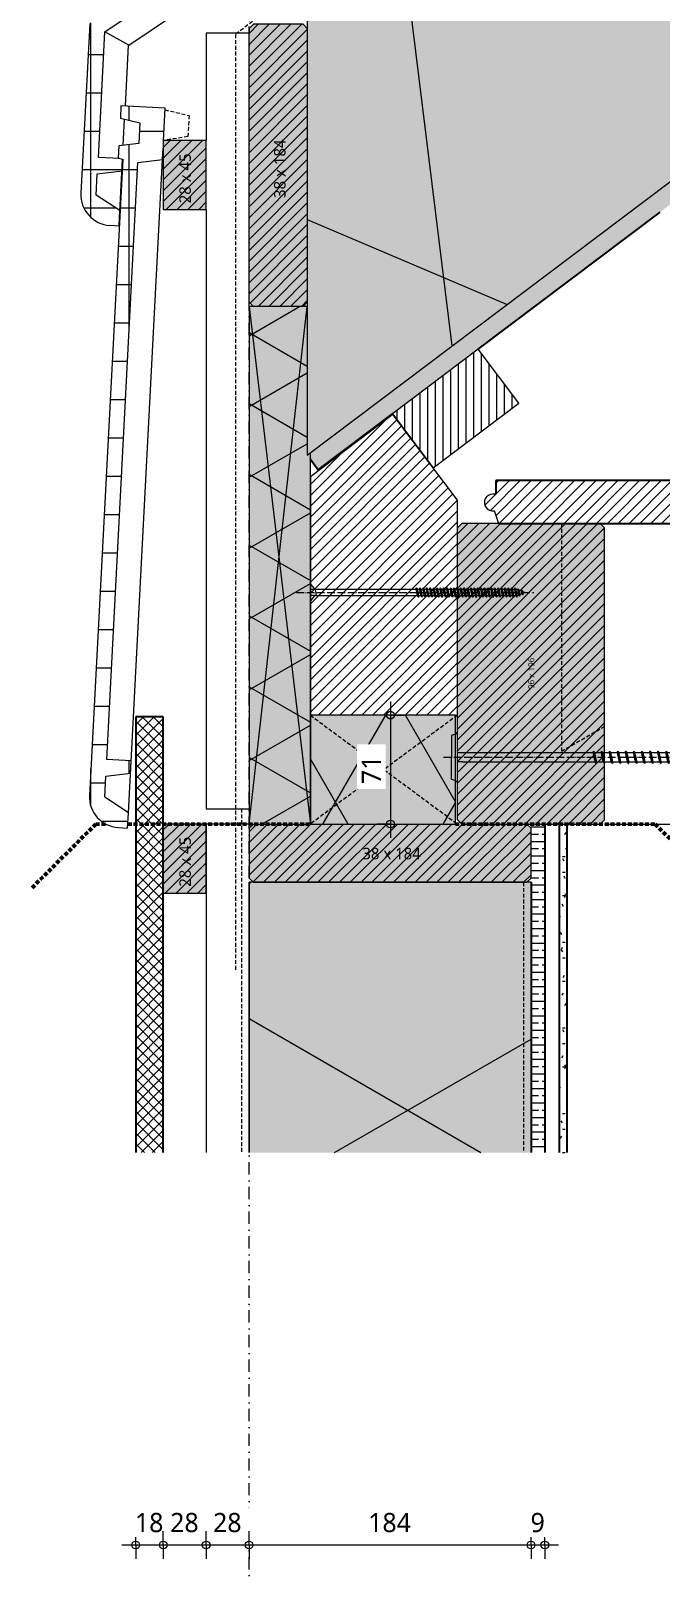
# Model space of a CAD drawing. Header units: millimetres. Extents: x 2927 to 18500, y -7154 to 6447.
# Drawn here: x 7136 to 7547, y 4736 to 5740 of the extents above; entities that cross this region are included whole.
import ezdxf

# ---------------------------------------------------------------- set-up
doc = ezdxf.new("R2010")
doc.units = ezdxf.units.MM
for name, pattern in [('MV_hartlijn_staal', [6.6, 5, -0.8, 0, -0.8]), ('MV_hidden', [3.75, 2.5, -1.25]), ('MV_stramien', [16, 8, -4, 0, -4])]:
    doc.linetypes.add(name, pattern=pattern)
for name, color, linetype, lineweight in [('A-ANNO-DIMS', 211, 'Continuous', 13), ('A-ANNO-DIMS-5', 211, 'Continuous', 13), ('A-ANNO-NOTE', 131, 'Continuous', 18), ('A-DETL', 90, 'Continuous', 13), ('A-DETL-GENF', 92, 'Continuous', 18), ('A-DETL-MEDM', 33, 'Continuous', 18)]:
    doc.layers.add(name, color=color, linetype=linetype, lineweight=lineweight)
doc.styles.add('Segoe UI', font='segoeui.ttf', dxfattribs={"height": 7.5})
doc.styles.add('Segoe UI_1', font='segoeui.ttf', dxfattribs={"height": 4})
doc.styles.add('Segoe UI_3', font='segoeui.ttf', dxfattribs={"height": 12.5})
doc.dimstyles.new('2_5_mm', dxfattribs={"dimscale": 304.8, "dimtxt": 13.092049, "dimasz": 0.016404, "dimexe": 0.029528, "dimexo": 0.0625, "dimgap": 0.014764, "dimtad": 1, "dimdec": 0, "dimzin": 0, "dimdsep": 46, "dimtxsty": 'Segoe UI_3', "dimblk1": 'DOTBLANK', "dimblk2": 'DOTBLANK', "dimsah": 1, "dimcen": 0.09, "dimdle": 0.029528, "dimazin": 0, "dimtfac": 1, "dimtdec": 4, "dimtix": 1, "dimtmove": 0, "dimatfit": 3, "dimfxl": 0.029528, "dimfxlon": 1, "dimtvp": 1, "dimtfill": 1, "dimtolj": 1, "dimtzin": 0, "dimarcsym": 2})
doc.dimstyles.new('2_5_mm_zonder_komma', dxfattribs={"dimscale": 304.8, "dimtxt": 13.092049, "dimasz": 0.016404, "dimexe": 0.029528, "dimexo": 0.0625, "dimgap": 0.008202, "dimtad": 1, "dimdec": 0, "dimdsep": 46, "dimtxsty": 'Segoe UI_3', "dimblk1": 'DOTBLANK', "dimblk2": 'DOTBLANK', "dimsah": 1, "dimcen": 0.09, "dimdle": 0.029528, "dimazin": 0, "dimtfac": 1, "dimtdec": 4, "dimtix": 1, "dimtmove": 0, "dimatfit": 3, "dimfxl": 0.029528, "dimfxlon": 1, "dimtvp": 1, "dimtfill": 1, "dimtolj": 1, "dimtzin": 0, "dimarcsym": 2})
pattern_1 = [(0, (0, 0), (0, 9.476), []), (0, (0, 4.738), (0, 9.476), [4.738, -2.369])]
pattern_2 = [(45, (0, 0), (-3.535534, 3.535534), [])]
pattern_3 = [(0, (0, 0), (0, 25), []), (90, (0, 0), (-25, 1e-15), [])]

# ---------------------------------------------------------------- blocks, each defined once
blk = doc.blocks.new('42 isolatie - Type 1-3769779-Details Domera')
at = {"layer": 'A-DETL-GENF'}
blk.add_hatch(color=256, dxfattribs=at).paths.add_polyline_path([(176.6, 127.7), (176.6, 184.8), (0.3, 184.8), (0.3, 0.8), (176.6, 0.8), (176.6, 3.6)])
at = {"layer": 'A-DETL-GENF', "lineweight": 13}
h = blk.add_hatch(dxfattribs=at)
h.set_pattern_fill('FP_24', color=256, style=0, pattern_type=2)
h.set_pattern_definition([(60, (-2126.39, 181.76), (-155.885, 90), []), (120, (-2126.39, 181.76), (-155.885, -90), [])])
h.paths.add_polyline_path([(176.6, 127.7), (176.6, 184.8), (0.3, 184.8), (0.3, 0.8), (176.6, 0.8), (176.6, 3.6)])
at = {"layer": 'A-DETL-GENF'}
for p, q in [((176.6, 184.8), (0.3, 184.8)), ((0.3, 184.8), (0.3, 182)), ((0.3, 182), (0.3, 3.6)), ((0.3, 3.6), (0.3, 0.8)), ((0.3, 0.8), (176.6, 0.8))]:
    blk.add_line(p, q, dxfattribs=at)
blk = doc.blocks.new('00 hout_rechthoekig_sls - Vuren Gewolmaniseerd 28x45-4309771-Details Domera')
at = {"layer": 'A-DETL-GENF', "lineweight": 13}
blk.add_hatch(color=256, dxfattribs=at).paths.add_polyline_path([(45, 0), (45, 28), (0, 28), (0, 0)])
at = {"layer": 'A-DETL-MEDM', "lineweight": 13}
h = blk.add_hatch(dxfattribs=at)
h.set_pattern_fill('FP_34', color=256, style=0, pattern_type=2)
h.set_pattern_definition([(135, (5223.144, -7222.284), (-3.535534, -3.535534), [])])
h.paths.add_polyline_path([(45, 0), (45, 28), (0, 28), (0, 0)])
at = {"layer": 'A-DETL-MEDM'}
for p, q in [((45, 28), (0, 28)), ((0, 28), (0, 0)), ((45, 28), (0, 28)), ((45, 0), (45, 28)), ((45, 0), (45, 28)), ((45, 0), (45, 28)), ((0, 0), (45, 0))]:
    blk.add_line(p, q, dxfattribs=at)
blk = doc.blocks.new('00 hout_rechthoekig_sls - SLS 38x184-V12-Details Domera')
at = {"layer": 'A-DETL-GENF'}
blk.add_hatch(color=256, dxfattribs=at).paths.add_polyline_path([(184, -2.8), (181.2, 0), (2.8, 0), (0, -2.8), (0, -35.2), (2.8, -38), (181.2, -38), (184, -35.2)])
at = {"layer": 'A-DETL-MEDM', "lineweight": 13}
h = blk.add_hatch(dxfattribs=at)
h.set_pattern_fill('FP_35', color=256, style=0, pattern_type=2)
h.set_pattern_definition([(135, (5744.659, -7316.284), (-3.535534, -3.535534), [])])
h.paths.add_polyline_path([(184, -2.8), (181.2, 0), (2.8, 0), (0, -2.8), (0, -35.2), (2.8, -38), (181.2, -38), (184, -35.2)])
at = {"layer": 'A-DETL-MEDM'}
for p, q in [((0, -2.8), (2.8, 0)), ((2.8, 0), (0, -2.8)), ((181.2, 0), (184, -2.8)), ((0, -2.8), (0, -35.2)), ((181.2, 0), (184, -2.8)), ((2.8, -38), (0, -35.2)), ((0, -35.2), (2.8, -38)), ((2.8, -38), (5.8, -38)), ((184, -35.2), (181.2, -38)), ((181.2, -38), (184, -35.2))]:
    blk.add_line(p, q, dxfattribs=at)
blk = doc.blocks.new('00 hout_rechthoekig_sls - SLS 38x184-V13-Details Domera')
at = {"layer": 'A-DETL-GENF'}
blk.add_hatch(color=256, dxfattribs=at).paths.add_polyline_path([(181.2, -38), (184, -35.2), (184, -2.8), (181.2, 0), (2.8, 0), (0, -2.8), (0, -35.2), (2.8, -38), (126.9, -38)])
at = {"layer": 'A-DETL-MEDM', "lineweight": 13}
h = blk.add_hatch(dxfattribs=at)
h.set_pattern_fill('FP_36', color=256, style=0, pattern_type=2)
h.set_pattern_definition([(45, (-7278.284, -5223.144), (-3.535534, 3.535534), [])])
h.paths.add_polyline_path([(181.2, -38), (184, -35.2), (184, -2.8), (181.2, 0), (2.8, 0), (0, -2.8), (0, -35.2), (2.8, -38), (126.9, -38)])
at = {"layer": 'A-DETL-MEDM'}
for p, q in [((0, -2.8), (2.8, 0)), ((2.8, 0), (0, -2.8)), ((134.8, 0), (136, 0)), ((181.2, 0), (184, -2.8)), ((0, -2.8), (0, -35.2)), ((181.2, 0), (184, -2.8)), ((184, -35.2), (184, -2.8)), ((2.8, -38), (0, -35.2)), ((0, -35.2), (2.8, -38)), ((2.8, -38), (181.2, -38)), ((184, -35.2), (181.2, -38)), ((181.2, -38), (184, -35.2))]:
    blk.add_line(p, q, dxfattribs=at)
blk = doc.blocks.new('00 hout_rechthoekig_sls - Vuren 96x196-4309772-Details Domera')
at = {"layer": 'A-DETL-GENF'}
blk.add_hatch(color=256, dxfattribs=at).paths.add_polyline_path([(0, -93.2), (2.8, -96), (193.2, -96), (196, -93.2), (196, -2.8), (193.2, 0), (2.8, 0), (0, -2.8)])
at = {"layer": 'A-DETL-MEDM', "lineweight": 13}
h = blk.add_hatch(dxfattribs=at)
h.set_pattern_fill('FP_37', color=256, style=0, pattern_type=2)
h.set_pattern_definition([(315, (-5223.144, 7414.284), (3.535534, 3.535534), [])])
h.paths.add_polyline_path([(0, -93.2), (2.8, -96), (193.2, -96), (196, -93.2), (196, -2.8), (193.2, 0), (2.8, 0), (0, -2.8)])
at = {"layer": 'A-DETL-MEDM'}
for p, q in [((0, -2.8), (2.8, 0)), ((2.8, 0), (0, -2.8)), ((2.8, 0), (71, 0)), ((193.2, 0), (196, -2.8)), ((0, -2.8), (0, -93.2)), ((193.2, 0), (196, -2.8)), ((196, -26.8), (196, -2.8)), ((2.8, -96), (0, -93.2)), ((0, -93.2), (2.8, -96)), ((2.8, -96), (193.2, -96)), ((196, -93.2), (193.2, -96)), ((193.2, -96), (196, -93.2))]:
    blk.add_line(p, q, dxfattribs=at)
blk = doc.blocks.new('42 isolatie - Type 1-3770193-Details Domera')
at = {"layer": 'A-DETL-GENF'}
blk.add_hatch(color=256, dxfattribs=at).paths.add_polyline_path([(337.8, 40.8), (95.7, 40.8), (97.2, 38.8), (0.3, 38.8), (0.3, 0.8), (337.8, 0.8)])
at = {"layer": 'A-DETL-GENF', "lineweight": 13}
h = blk.add_hatch(dxfattribs=at)
h.set_pattern_fill('FP_38', color=256, style=0, pattern_type=2)
h.set_pattern_definition([(60, (0, 0), (-34.641, 20), []), (120, (0, 0), (-34.641, -20), [])])
h.paths.add_polyline_path([(337.8, 40.8), (95.7, 40.8), (97.2, 38.8), (0.3, 38.8), (0.3, 0.8), (337.8, 0.8)])
at = {"layer": 'A-DETL-GENF'}
for p, q in [((111.4, 40.8), (95.7, 40.8)), ((111.4, 40.8), (95.7, 40.8)), ((266.8, 40.8), (111.4, 40.8)), ((337.8, 40.8), (266.8, 40.8)), ((337.8, 0.8), (337.8, 40.8)), ((337.8, 0.8), (337.8, 40.8)), ((0.3, 38.8), (0.3, 0.8)), ((0.3, 38.8), (0.3, 0.8)), ((0.3, 0.8), (337.8, 0.8)), ((0.3, 0.8), (337.8, 0.8))]:
    blk.add_line(p, q, dxfattribs=at)
blk = doc.blocks.new('42 isolatie - Type 1-3770144-Details Domera')
at = {"layer": 'A-DETL-GENF'}
blk.add_hatch(color=256, dxfattribs=at).paths.add_polyline_path([(95, 0.8), (95, 71.8), (0.3, 71.8), (0.3, 0.8), (87.1, 0.8)])
at = {"layer": 'A-DETL-GENF', "lineweight": 13}
h = blk.add_hatch(dxfattribs=at)
h.set_pattern_fill('FP_63', color=256, style=0, pattern_type=2)
h.set_pattern_definition([(60, (32.3, 205.2), (-58.89, 34), []), (120, (32.3, 205.2), (-58.89, -34), [])])
h.paths.add_polyline_path([(95, 0.8), (95, 71.8), (0.3, 71.8), (0.3, 0.8), (87.1, 0.8)])
at = {"layer": 'A-DETL-GENF'}
for p, q in [((95, 71.8), (0.3, 71.8)), ((0.3, 71.8), (0.3, 0.8)), ((95, 71.8), (0.3, 71.8)), ((0.3, 71.8), (0.3, 0.8)), ((95, 0.8), (95, 71.8)), ((95, 0.8), (95, 71.8)), ((0.3, 0.8), (95, 0.8)), ((0.3, 0.8), (95, 0.8))]:
    blk.add_line(p, q, dxfattribs=at)
blk = doc.blocks.new('28 schroeven 2D - Tellerkop-schroef 8_0x280mm-3218185-Details Domera')
at = {"layer": 'A-DETL-GENF', "lineweight": 5}
for p, q in [((-16, 0), (-16, 1)), ((-16, 1), (-15, 1)), ((-14.2, 4), (0, 4)), ((14.2, 4), (0, 4)), ((16, 1), (15, 1)), ((16, 0), (16, 1)), ((-16, 0), (16, 0)), ((-3, -3.6), (-3, -275)), ((3, -275), (3, -3.6)), ((4, -88.8), (-4, -90.6)), ((-4, -90.6), (-3.3, -90)), ((3.3, -89.4), (4, -88.8)), ((4, -94), (-4, -95.9)), ((-4, -95.9), (-3.3, -95.3)), ((4, -99.3), (-4, -101.2)), ((3.3, -94.7), (4, -94)), ((3.3, -99.9), (4, -99.3)), ((-4, -101.2), (-3.3, -100.5)), ((4, -104.6), (-4, -106.4)), ((-4, -106.4), (-3.3, -105.8)), ((4, -109.8), (-4, -111.7)), ((3.3, -105.2), (4, -104.6)), ((3.3, -110.5), (4, -109.8)), ((-4, -111.7), (-3.3, -111.1)), ((4, -115.1), (-4, -117)), ((-4, -117), (-3.3, -116.3)), ((4, -120.4), (-4, -122.2)), ((3.3, -115.7), (4, -115.1)), ((3.3, -121), (4, -120.4)), ((-4, -122.2), (-3.3, -121.6)), ((4, -125.6), (-4, -127.5)), ((-4, -127.5), (-3.3, -126.9)), ((3.3, -126.3), (4, -125.6)), ((4, -130.9), (-4, -132.8)), ((-4, -132.8), (-3.3, -132.1)), ((4, -136.2), (-4, -138)), ((-4, -138), (-3.3, -137.4)), ((3.3, -131.5), (4, -130.9)), ((3.3, -136.8), (4, -136.2)), ((4, -141.4), (-4, -143.3)), ((-4, -143.3), (-3.3, -142.6)), ((4, -146.7), (-4, -148.5)), ((-4, -148.5), (-3.3, -147.9)), ((3.3, -142.1), (4, -141.4)), ((3.3, -147.3), (4, -146.7)), ((4, -152), (-4, -153.8)), ((-4, -153.8), (-3.3, -153.2)), ((4, -157.2), (-4, -159.1)), ((-4, -159.1), (-3.3, -158.4)), ((3.3, -152.6), (4, -152)), ((3.3, -157.9), (4, -157.2)), ((4, -162.5), (-4, -164.3)), ((-4, -164.3), (-3.3, -163.7)), ((4, -167.7), (-4, -169.6)), ((-4, -169.6), (-3.3, -169)), ((3.3, -163.1), (4, -162.5)), ((3.3, -168.4), (4, -167.7)), ((4, -173), (-4, -174.9)), ((-4, -174.9), (-3.3, -174.2)), ((4, -178.3), (-4, -180.1)), ((-4, -180.1), (-3.3, -179.5)), ((3.3, -173.6), (4, -173)), ((3.3, -178.9), (4, -178.3)), ((4, -183.5), (-4, -185.4)), ((-4, -185.4), (-3.3, -184.8)), ((4, -188.8), (-4, -190.7)), ((-4, -190.7), (-3.3, -190)), ((3.3, -184.2), (4, -183.5)), ((3.3, -189.4), (4, -188.8)), ((4, -194.1), (-4, -195.9)), ((-4, -195.9), (-3.3, -195.3)), ((4, -199.3), (-4, -201.2)), ((-4, -201.2), (-3.3, -200.6)), ((3.3, -194.7), (4, -194.1)), ((3.3, -200), (4, -199.3)), ((4, -204.6), (-4, -206.5)), ((-4, -206.5), (-3.3, -205.8)), ((4, -209.9), (-4, -211.7)), ((3.3, -205.2), (4, -204.6)), ((3.3, -210.5), (4, -209.9)), ((-4, -211.7), (-3.3, -211.1)), ((4, -215.1), (-4, -217)), ((-4, -217), (-3.3, -216.3)), ((4, -220.4), (-4, -222.2)), ((3.3, -215.8), (4, -215.1)), ((3.3, -221), (4, -220.4)), ((-4, -222.2), (-3.3, -221.6)), ((4, -225.7), (-4, -227.5)), ((-4, -227.5), (-3.3, -226.9)), ((4, -230.9), (-4, -232.8)), ((3.3, -226.3), (4, -225.7)), ((3.3, -231.6), (4, -230.9)), ((-4, -232.8), (-3.3, -232.1)), ((4, -236.2), (-4, -238)), ((-4, -238), (-3.3, -237.4)), ((3.3, -236.8), (4, -236.2)), ((4, -241.4), (-4, -243.3)), ((-4, -243.3), (-3.3, -242.7)), ((4, -246.7), (-4, -248.6)), ((-4, -248.6), (-3.3, -247.9)), ((3.3, -242.1), (4, -241.4)), ((3.3, -247.3), (4, -246.7)), ((4, -252), (-4, -253.8)), ((-4, -253.8), (-3.3, -253.2)), ((4, -257.2), (-4, -259.1)), ((-4, -259.1), (-3.3, -258.5)), ((3.3, -252.6), (4, -252)), ((3.3, -257.9), (4, -257.2)), ((4, -262.5), (-4, -264.4)), ((-4, -264.4), (-3.3, -263.7)), ((4, -267.8), (-4, -269.6)), ((-4, -269.6), (-3.3, -269)), ((3.3, -263.1), (4, -262.5)), ((3.3, -268.4), (4, -267.8)), ((4, -273), (-4, -274.9)), ((-4, -274.9), (-3.3, -274.3)), ((3.3, -275.1), (-3.3, -276.7)), ((-3.3, -276.7), (-2.5, -276)), ((-3, -275), (0, -280)), ((2.5, -277.5), (-2.5, -278.7)), ((-2.5, -278.7), (-1.8, -278.1)), ((0, -280), (3, -275)), ((1.8, -278.2), (2.5, -277.5)), ((2.5, -275.8), (3.3, -275.1)), ((3.3, -273.7), (4, -273))]:
    blk.add_line(p, q, dxfattribs=at)
at = {"layer": 'A-DETL-GENF'}
for p, q in [((-3, -3.6), (-3, 0)), ((3, -3.6), (3, 0))]:
    blk.add_line(p, q, dxfattribs=at)
at = {"layer": 'A-DETL-GENF', "linetype": 'MV_hartlijn_staal', "lineweight": 13}
blk.add_line((0, 9.1), (0, -285.9), dxfattribs=at)
at = {"layer": 'A-DETL-GENF', "lineweight": 5}
for centre, start, end in [((-6.8, 0.4), 154.1259, 175.8741), ((6.8, 0.4), 4.1259, 25.8741)]:
    blk.add_arc(centre, 8.23, start, end, dxfattribs=at)
for points in [[(-4, -90.6), (-2.8, -91.1), (3.3, -89.4)], [(-3.3, -90), (3.5, -88.3), (4, -88.8)], [(-4, -95.9), (-2.8, -96.4), (3.3, -94.7)], [(-4, -101.2), (-2.8, -101.6), (3.3, -99.9)], [(-3.3, -95.3), (3.5, -93.6), (4, -94)], [(-3.3, -100.5), (3.5, -98.9), (4, -99.3)], [(-4, -106.4), (-2.8, -106.9), (3.3, -105.2)], [(-4, -111.7), (-2.8, -112.2), (3.3, -110.5)], [(-3.3, -105.8), (3.5, -104.1), (4, -104.6)], [(-3.3, -111.1), (3.5, -109.4), (4, -109.8)], [(-4, -117), (-2.8, -117.4), (3.3, -115.7)], [(-3.3, -116.3), (3.5, -114.6), (4, -115.1)], [(-3.3, -121.6), (3.5, -119.9), (4, -120.4)], [(-4, -122.2), (-2.8, -122.7), (3.3, -121)], [(-4, -127.5), (-2.8, -127.9), (3.3, -126.3)], [(-3.3, -126.9), (3.5, -125.2), (4, -125.6)], [(-4, -132.8), (-2.8, -133.2), (3.3, -131.5)], [(-4, -138), (-2.8, -138.5), (3.3, -136.8)], [(-3.3, -132.1), (3.5, -130.4), (4, -130.9)], [(-3.3, -137.4), (3.5, -135.7), (4, -136.2)], [(-4, -143.3), (-2.8, -143.7), (3.3, -142.1)], [(-4, -148.5), (-2.8, -149), (3.3, -147.3)], [(-3.3, -142.6), (3.5, -141), (4, -141.4)], [(-3.3, -147.9), (3.5, -146.2), (4, -146.7)], [(-4, -153.8), (-2.8, -154.3), (3.3, -152.6)], [(-4, -159.1), (-2.8, -159.5), (3.3, -157.9)], [(-3.3, -153.2), (3.5, -151.5), (4, -152)], [(-3.3, -158.4), (3.5, -156.8), (4, -157.2)], [(-4, -164.3), (-2.8, -164.8), (3.3, -163.1)], [(-4, -169.6), (-2.8, -170.1), (3.3, -168.4)], [(-3.3, -163.7), (3.5, -162), (4, -162.5)], [(-3.3, -169), (3.5, -167.3), (4, -167.7)], [(-4, -174.9), (-2.8, -175.3), (3.3, -173.6)], [(-4, -180.1), (-2.8, -180.6), (3.3, -178.9)], [(-3.3, -174.2), (3.5, -172.6), (4, -173)], [(-3.3, -179.5), (3.5, -177.8), (4, -178.3)], [(-4, -185.4), (-2.8, -185.9), (3.3, -184.2)], [(-4, -190.7), (-2.8, -191.1), (3.3, -189.4)], [(-3.3, -184.8), (3.5, -183.1), (4, -183.5)], [(-3.3, -190), (3.5, -188.3), (4, -188.8)], [(-4, -195.9), (-2.8, -196.4), (3.3, -194.7)], [(-4, -201.2), (-2.8, -201.6), (3.3, -200)], [(-3.3, -195.3), (3.5, -193.6), (4, -194.1)], [(-3.3, -200.6), (3.5, -198.9), (4, -199.3)], [(-4, -206.5), (-2.8, -206.9), (3.3, -205.2)], [(-4, -211.7), (-2.8, -212.2), (3.3, -210.5)], [(-3.3, -205.8), (3.5, -204.1), (4, -204.6)], [(-3.3, -211.1), (3.5, -209.4), (4, -209.9)], [(-4, -217), (-2.8, -217.4), (3.3, -215.8)], [(-3.3, -216.3), (3.5, -214.7), (4, -215.1)], [(-3.3, -221.6), (3.5, -219.9), (4, -220.4)], [(-4, -222.2), (-2.8, -222.7), (3.3, -221)], [(-4, -227.5), (-2.8, -228), (3.3, -226.3)], [(-3.3, -226.9), (3.5, -225.2), (4, -225.7)], [(-3.3, -232.1), (3.5, -230.5), (4, -230.9)], [(-4, -232.8), (-2.8, -233.2), (3.3, -231.6)], [(-4, -238), (-2.8, -238.5), (3.3, -236.8)], [(-3.3, -237.4), (3.5, -235.7), (4, -236.2)], [(-4, -243.3), (-2.8, -243.8), (3.3, -242.1)], [(-4, -248.6), (-2.8, -249), (3.3, -247.3)], [(-3.3, -242.7), (3.5, -241), (4, -241.4)], [(-3.3, -247.9), (3.5, -246.3), (4, -246.7)], [(-4, -253.8), (-2.8, -254.3), (3.3, -252.6)], [(-4, -259.1), (-2.8, -259.6), (3.3, -257.9)], [(-3.3, -253.2), (3.5, -251.5), (4, -252)], [(-3.3, -258.5), (3.5, -256.8), (4, -257.2)], [(-4, -264.4), (-2.8, -264.8), (3.3, -263.1)], [(-4, -269.6), (-2.8, -270.1), (3.3, -268.4)], [(-3.3, -263.7), (3.5, -262), (4, -262.5)], [(-3.3, -269), (3.5, -267.3), (4, -267.8)], [(-4, -274.9), (-2.8, -275.3), (3.3, -273.7)], [(-3.3, -274.3), (3.5, -272.6), (4, -273)], [(-3.3, -276.7), (-2.3, -277), (2.5, -275.8)], [(-2.5, -276), (2.9, -274.8), (3.3, -275.1)], [(-2.5, -278.7), (-1.8, -279), (1.8, -278.2)], [(-1.8, -278.1), (2.2, -277.3), (2.5, -277.5)]]:
    blk.add_open_spline(points, degree=2, dxfattribs=at)
blk = doc.blocks.new('28 schroeven 2D - Verzonken schroef 6_0x140mm-3218139-Details Domera')
at = {"layer": 'A-DETL-GENF', "lineweight": 5}
for p, q in [((-5.4, 0), (5.4, 0)), ((-2.5, -2.4), (-5.4, 0)), ((5.4, 0), (2.5, -2.4)), ((-5, -0.3), (5, -0.3)), ((-2, -4), (2, -3.3)), ((-2, -3.6), (-2, -135)), ((2, -135), (2, -3.6)), ((3, -69.2), (-3, -70.6)), ((-3, -70.6), (-2.3, -70)), ((2.3, -69.9), (3, -69.2)), ((3, -71.5), (-3, -72.9)), ((-3, -72.9), (-2.3, -72.2)), ((3, -73.7), (-3, -75.1)), ((-3, -75.1), (-2.3, -74.4)), ((3, -75.9), (-3, -77.3)), ((-3, -77.3), (-2.3, -76.6)), ((3, -78.1), (-3, -79.5)), ((-3, -79.5), (-2.3, -78.9)), ((3, -80.3), (-3, -81.7)), ((2.3, -72.1), (3, -71.5)), ((2.3, -74.3), (3, -73.7)), ((2.3, -76.5), (3, -75.9)), ((2.3, -78.7), (3, -78.1)), ((2.3, -81), (3, -80.3)), ((-3, -81.7), (-2.3, -81.1)), ((3, -82.5), (-3, -83.9)), ((-3, -83.9), (-2.3, -83.3)), ((3, -84.8), (-3, -86.1)), ((-3, -86.1), (-2.3, -85.5)), ((3, -87), (-3, -88.4)), ((-3, -88.4), (-2.3, -87.7)), ((3, -89.2), (-3, -90.6)), ((-3, -90.6), (-2.3, -89.9)), ((2.3, -83.2), (3, -82.5)), ((2.3, -85.4), (3, -84.8)), ((2.3, -87.6), (3, -87)), ((2.3, -89.8), (3, -89.2)), ((3, -91.4), (-3, -92.8)), ((-3, -92.8), (-2.3, -92.2)), ((3, -93.6), (-3, -95)), ((-3, -95), (-2.3, -94.4)), ((3, -95.8), (-3, -97.2)), ((-3, -97.2), (-2.3, -96.6)), ((3, -98), (-3, -99.4)), ((-3, -99.4), (-2.3, -98.8)), ((3, -100.3), (-3, -101.7)), ((2.3, -92), (3, -91.4)), ((2.3, -94.3), (3, -93.6)), ((2.3, -96.5), (3, -95.8)), ((2.3, -98.7), (3, -98)), ((2.3, -100.9), (3, -100.3)), ((-3, -101.7), (-2.3, -101)), ((3, -102.5), (-3, -103.9)), ((-3, -103.9), (-2.3, -103.2)), ((3, -104.7), (-3, -106.1)), ((-3, -106.1), (-2.3, -105.5)), ((3, -106.9), (-3, -108.3)), ((-3, -108.3), (-2.3, -107.7)), ((3, -109.1), (-3, -110.5)), ((-3, -110.5), (-2.3, -109.9)), ((2.3, -103.1), (3, -102.5)), ((2.3, -105.3), (3, -104.7)), ((2.3, -107.5), (3, -106.9)), ((2.3, -109.8), (3, -109.1)), ((3, -111.3), (-3, -112.7)), ((-3, -112.7), (-2.3, -112.1)), ((3, -113.6), (-3, -115)), ((-3, -115), (-2.3, -114.3)), ((3, -115.8), (-3, -117.2)), ((-3, -117.2), (-2.3, -116.5)), ((3, -118), (-3, -119.4)), ((-3, -119.4), (-2.3, -118.7)), ((3, -120.2), (-3, -121.6)), ((2.3, -112), (3, -111.3)), ((2.3, -114.2), (3, -113.6)), ((2.3, -116.4), (3, -115.8)), ((2.3, -118.6), (3, -118)), ((2.3, -120.8), (3, -120.2)), ((-3, -121.6), (-2.3, -121)), ((3, -122.4), (-3, -123.8)), ((-3, -123.8), (-2.3, -123.2)), ((3, -124.6), (-3, -126)), ((-3, -126), (-2.3, -125.4)), ((3, -126.9), (-3, -128.2)), ((-3, -128.2), (-2.3, -127.6)), ((3, -129.1), (-3, -130.5)), ((-3, -130.5), (-2.3, -129.8)), ((2.3, -123.1), (3, -122.4)), ((2.3, -125.3), (3, -124.6)), ((2.3, -127.5), (3, -126.9)), ((2.3, -129.7), (3, -129.1)), ((3, -131.3), (-3, -132.7)), ((-3, -132.7), (-2.3, -132)), ((3, -133.5), (-3, -134.9)), ((-3, -134.9), (-2.3, -134.3)), ((2.3, -135.6), (-2.3, -136.7)), ((-2.3, -136.7), (-1.5, -136)), ((-2, -135), (0, -140)), ((1.5, -138), (-1.5, -138.7)), ((-1.5, -138.7), (-0.8, -138.1)), ((0, -140), (2, -135)), ((0.8, -138.6), (1.5, -138)), ((1.5, -136.2), (2.3, -135.6)), ((2.3, -131.9), (3, -131.3)), ((2.3, -134.1), (3, -133.5))]:
    blk.add_line(p, q, dxfattribs=at)
at = {"layer": 'A-DETL-GENF'}
for p, q in [((-2, -3.6), (-2, 0)), ((2, -3.6), (2, 0))]:
    blk.add_line(p, q, dxfattribs=at)
at = {"layer": 'A-DETL-GENF', "linetype": 'MV_hartlijn_staal', "lineweight": 13}
blk.add_line((0, 9.1), (0, -145.9), dxfattribs=at)
at = {"layer": 'A-DETL-GENF', "lineweight": 5}
for centre, start, end in [((-3.5, -3.6), 360, 50), ((3.5, -3.6), 130, 180)]:
    blk.add_arc(centre, 1.5, start, end, dxfattribs=at)
for points in [[(-3, -70.6), (-2.2, -71), (2.3, -69.9)], [(-2.3, -70), (2.7, -68.9), (3, -69.2)], [(-3, -72.9), (-2.2, -73.2), (2.3, -72.1)], [(-3, -75.1), (-2.2, -75.4), (2.3, -74.3)], [(-3, -77.3), (-2.2, -77.6), (2.3, -76.5)], [(-3, -79.5), (-2.2, -79.8), (2.3, -78.7)], [(-2.3, -72.2), (2.7, -71.1), (3, -71.5)], [(-2.3, -74.4), (2.7, -73.3), (3, -73.7)], [(-2.3, -76.6), (2.7, -75.6), (3, -75.9)], [(-2.3, -78.9), (2.7, -77.8), (3, -78.1)], [(-2.3, -81.1), (2.7, -80), (3, -80.3)], [(-3, -81.7), (-2.2, -82.1), (2.3, -81)], [(-3, -83.9), (-2.2, -84.3), (2.3, -83.2)], [(-3, -86.1), (-2.2, -86.5), (2.3, -85.4)], [(-3, -88.4), (-2.2, -88.7), (2.3, -87.6)], [(-3, -90.6), (-2.2, -90.9), (2.3, -89.8)], [(-2.3, -83.3), (2.7, -82.2), (3, -82.5)], [(-2.3, -85.5), (2.7, -84.4), (3, -84.8)], [(-2.3, -87.7), (2.7, -86.6), (3, -87)], [(-2.3, -89.9), (2.7, -88.8), (3, -89.2)], [(-3, -92.8), (-2.2, -93.1), (2.3, -92)], [(-3, -95), (-2.2, -95.4), (2.3, -94.3)], [(-3, -97.2), (-2.2, -97.6), (2.3, -96.5)], [(-3, -99.4), (-2.2, -99.8), (2.3, -98.7)], [(-2.3, -92.2), (2.7, -91.1), (3, -91.4)], [(-2.3, -94.4), (2.7, -93.3), (3, -93.6)], [(-2.3, -96.6), (2.7, -95.5), (3, -95.8)], [(-2.3, -98.8), (2.7, -97.7), (3, -98)], [(-2.3, -101), (2.7, -99.9), (3, -100.3)], [(-3, -101.7), (-2.2, -102), (2.3, -100.9)], [(-3, -103.9), (-2.2, -104.2), (2.3, -103.1)], [(-3, -106.1), (-2.2, -106.4), (2.3, -105.3)], [(-3, -108.3), (-2.2, -108.7), (2.3, -107.5)], [(-3, -110.5), (-2.2, -110.9), (2.3, -109.8)], [(-2.3, -103.2), (2.7, -102.1), (3, -102.5)], [(-2.3, -105.5), (2.7, -104.4), (3, -104.7)], [(-2.3, -107.7), (2.7, -106.6), (3, -106.9)], [(-2.3, -109.9), (2.7, -108.8), (3, -109.1)], [(-3, -112.7), (-2.2, -113.1), (2.3, -112)], [(-3, -115), (-2.2, -115.3), (2.3, -114.2)], [(-3, -117.2), (-2.2, -117.5), (2.3, -116.4)], [(-3, -119.4), (-2.2, -119.7), (2.3, -118.6)], [(-2.3, -112.1), (2.7, -111), (3, -111.3)], [(-2.3, -114.3), (2.7, -113.2), (3, -113.6)], [(-2.3, -116.5), (2.7, -115.4), (3, -115.8)], [(-2.3, -118.7), (2.7, -117.7), (3, -118)], [(-2.3, -121), (2.7, -119.9), (3, -120.2)], [(-3, -121.6), (-2.2, -121.9), (2.3, -120.8)], [(-3, -123.8), (-2.2, -124.2), (2.3, -123.1)], [(-3, -126), (-2.2, -126.4), (2.3, -125.3)], [(-3, -128.2), (-2.2, -128.6), (2.3, -127.5)], [(-3, -130.5), (-2.2, -130.8), (2.3, -129.7)], [(-2.3, -123.2), (2.7, -122.1), (3, -122.4)], [(-2.3, -125.4), (2.7, -124.3), (3, -124.6)], [(-2.3, -127.6), (2.7, -126.5), (3, -126.9)], [(-2.3, -129.8), (2.7, -128.7), (3, -129.1)], [(-3, -132.7), (-2.2, -133), (2.3, -131.9)], [(-3, -134.9), (-2.2, -135.2), (2.3, -134.1)], [(-2.3, -132), (2.7, -130.9), (3, -131.3)], [(-2.3, -134.3), (2.7, -133.2), (3, -133.5)], [(-2.3, -136.7), (-1.7, -136.9), (1.5, -136.2)], [(-1.5, -136), (2, -135.4), (2.3, -135.6)], [(-1.5, -138.7), (-1.2, -138.9), (0.8, -138.6)], [(-0.8, -138.1), (1.4, -137.8), (1.5, -138)]]:
    blk.add_open_spline(points, degree=2, dxfattribs=at)
blk = doc.blocks.new('42 isolatie - Type 1-3769662-Details Domera')
at = {"layer": 'A-DETL-GENF'}
blk.add_hatch(color=256, dxfattribs=at).paths.add_polyline_path([(1177.3, 245.8), (152.5, 245.8), (152.5, 0.8), (992.7, 0.8), (1076.7, 112.2)])
at = {"layer": 'A-DETL-GENF', "lineweight": 13}
h = blk.add_hatch(dxfattribs=at)
h.set_pattern_fill('FP_1', color=256, style=0, pattern_type=2)
h.set_pattern_definition([(60, (-7106.72, 250.62), (-216.506, 125), []), (120, (-7106.72, 250.62), (-216.506, -125), [])])
h.paths.add_polyline_path([(1177.3, 245.8), (152.5, 245.8), (152.5, 0.8), (992.7, 0.8), (1076.7, 112.2)])
at = {"layer": 'A-DETL-GENF'}
for p, q in [((1177.3, 245.8), (152.5, 245.8)), ((1177.3, 245.8), (152.5, 245.8)), ((992.7, 0.8), (1177.3, 245.8)), ((992.7, 0.8), (1177.3, 245.8)), ((152.5, 0.8), (992.7, 0.8)), ((152.5, 0.8), (992.7, 0.8))]:
    blk.add_line(p, q, dxfattribs=at)
blk = doc.blocks.new('00 hout_rechthoekig_sls - Vuren Gewolmaniseerd 28x45-V42-Details Domera')
at = {"layer": 'A-DETL-GENF', "lineweight": 13}
blk.add_hatch(color=256, dxfattribs=at).paths.add_polyline_path([(45, 28), (0, 28), (0, 0), (45, 0)])
at = {"layer": 'A-DETL-MEDM', "lineweight": 13}
h = blk.add_hatch(dxfattribs=at)
h.set_pattern_fill('FP_76', color=256, style=0, pattern_type=2)
h.set_pattern_definition([(135, (5668.901, -7222.284), (-3.535534, -3.535534), [])])
h.paths.add_polyline_path([(45, 28), (0, 28), (0, 0), (45, 0)])
at = {"layer": 'A-DETL-MEDM'}
for p, q in [((45, 28), (0, 28)), ((0, 28), (0, 0)), ((45, 28), (0, 28)), ((45, 0), (45, 28)), ((45, 0), (45, 28)), ((45, 0), (45, 28)), ((0, 0), (45, 0))]:
    blk.add_line(p, q, dxfattribs=at)
blk = doc.blocks.new('DIMBLOCK10-Details Domera')
at = {"layer": 'A-ANNO-DIMS-5'}
for p, q in [((7204.3, 4752.9), (7204.3, 4761.9)), ((7222.3, 4752.9), (7222.3, 4761.9)), ((7195.3, 4752.9), (7222.3, 4752.9)), ((7204.3, 4752.9), (7204.3, 4743.9)), ((7222.3, 4752.9), (7222.3, 4743.9))]:
    blk.add_line(p, q, dxfattribs=at)
for centre in [(7204.3, 4752.9), (7222.3, 4752.9)]:
    blk.add_circle(centre, 2.5, dxfattribs=at)
at = {"layer": 'A-ANNO-DIMS-5', "color": 0, "insert": (7203.8, 4773.8), "char_height": 12.5, "width": 22.852, "attachment_point": 1, "line_spacing_factor": 1.142579, "style": 'Segoe UI_3', "bg_fill": 3, "box_fill_scale": 1.25, "bg_fill_color": 9, "bg_fill_true_color": 13158600, "bg_fill_transparency": 0}
blk.add_mtext('18', dxfattribs=at)
blk = doc.blocks.new('_DotBlank')
at = {"color": 0, "linetype": 'ByBlock', "lineweight": -2}
blk.add_line((-0.5, 0), (-1, 0), dxfattribs=at)
blk.add_circle((0, 0), 0.5, dxfattribs=at)
blk = doc.blocks.new('DIMBLOCK11-Details Domera')
at = {"layer": 'A-ANNO-DIMS-5'}
for p, q in [((7222.3, 4752.9), (7222.3, 4761.9)), ((7250.3, 4752.9), (7250.3, 4761.9)), ((7222.3, 4752.9), (7250.3, 4752.9)), ((7222.3, 4752.9), (7222.3, 4743.9)), ((7250.3, 4752.9), (7250.3, 4743.9))]:
    blk.add_line(p, q, dxfattribs=at)
for centre in [(7222.3, 4752.9), (7250.3, 4752.9)]:
    blk.add_circle(centre, 2.5, dxfattribs=at)
at = {"layer": 'A-ANNO-DIMS-5', "color": 0, "insert": (7226.8, 4773.8), "char_height": 12.5, "width": 22.852, "attachment_point": 1, "line_spacing_factor": 1.142579, "style": 'Segoe UI_3', "bg_fill": 3, "box_fill_scale": 1.25, "bg_fill_color": 9, "bg_fill_true_color": 13158600, "bg_fill_transparency": 0}
blk.add_mtext('28', dxfattribs=at)
blk = doc.blocks.new('DIMBLOCK12-Details Domera')
at = {"layer": 'A-ANNO-DIMS-5'}
for p, q in [((7250.3, 4752.9), (7250.3, 4761.9)), ((7278.3, 4752.9), (7278.3, 4761.9)), ((7250.3, 4752.9), (7278.3, 4752.9)), ((7250.3, 4752.9), (7250.3, 4743.9)), ((7278.3, 4752.9), (7278.3, 4743.9))]:
    blk.add_line(p, q, dxfattribs=at)
for centre in [(7250.3, 4752.9), (7278.3, 4752.9)]:
    blk.add_circle(centre, 2.5, dxfattribs=at)
at = {"layer": 'A-ANNO-DIMS-5', "color": 0, "insert": (7254.8, 4773.8), "char_height": 12.5, "width": 22.852, "attachment_point": 1, "line_spacing_factor": 1.142579, "style": 'Segoe UI_3', "bg_fill": 3, "box_fill_scale": 1.25, "bg_fill_color": 9, "bg_fill_true_color": 13158600, "bg_fill_transparency": 0}
blk.add_mtext('28', dxfattribs=at)
blk = doc.blocks.new('DIMBLOCK13-Details Domera')
at = {"layer": 'A-ANNO-DIMS-5'}
for p, q in [((7278.3, 4752.9), (7278.3, 4761.9)), ((7462.3, 4752.9), (7462.3, 4761.9)), ((7278.3, 4752.9), (7462.3, 4752.9)), ((7278.3, 4752.9), (7278.3, 4743.9)), ((7462.3, 4752.9), (7462.3, 4743.9))]:
    blk.add_line(p, q, dxfattribs=at)
for centre in [(7278.3, 4752.9), (7462.3, 4752.9)]:
    blk.add_circle(centre, 2.5, dxfattribs=at)
at = {"layer": 'A-ANNO-DIMS-5', "color": 0, "insert": (7356, 4773.8), "char_height": 12.5, "width": 34.277, "attachment_point": 1, "line_spacing_factor": 1.142579, "style": 'Segoe UI_3', "bg_fill": 3, "box_fill_scale": 1.25, "bg_fill_color": 9, "bg_fill_true_color": 13158600, "bg_fill_transparency": 0}
blk.add_mtext('184', dxfattribs=at)
blk = doc.blocks.new('DIMBLOCK14-Details Domera')
at = {"layer": 'A-ANNO-DIMS-5'}
for p, q in [((7462.3, 4752.9), (7462.3, 4761.9)), ((7471.3, 4752.9), (7471.3, 4761.9)), ((7462.3, 4752.9), (7480.3, 4752.9)), ((7462.3, 4752.9), (7462.3, 4743.9)), ((7471.3, 4752.9), (7471.3, 4743.9))]:
    blk.add_line(p, q, dxfattribs=at)
for centre in [(7462.3, 4752.9), (7471.3, 4752.9)]:
    blk.add_circle(centre, 2.5, dxfattribs=at)
at = {"layer": 'A-ANNO-DIMS-5', "color": 0, "insert": (7462, 4773.8), "char_height": 12.5, "width": 11.426, "attachment_point": 1, "line_spacing_factor": 1.142579, "style": 'Segoe UI_3', "bg_fill": 3, "box_fill_scale": 1.25, "bg_fill_color": 9, "bg_fill_true_color": 13158600, "bg_fill_transparency": 0}
blk.add_mtext('9', dxfattribs=at)
blk = doc.blocks.new('DIMBLOCK64-Details Domera')
at = {"layer": 'A-ANNO-DIMS-5'}
for p, q in [((7370.6, 5303.1), (7370.6, 5214.1)), ((7370.6, 5294.1), (7361.6, 5294.1)), ((7370.6, 5294.1), (7379.6, 5294.1)), ((7370.6, 5223.1), (7361.6, 5223.1)), ((7370.6, 5223.1), (7379.6, 5223.1))]:
    blk.add_line(p, q, dxfattribs=at)
for centre in [(7370.6, 5294.1), (7370.6, 5223.1)]:
    blk.add_circle(centre, 2.5, dxfattribs=at)
at = {"layer": 'A-ANNO-DIMS-5', "color": 0, "insert": (7351.8, 5249.1), "char_height": 12.5, "width": 22.852, "attachment_point": 1, "rotation": 90, "line_spacing_factor": 1.142579, "style": 'Segoe UI_3', "bg_fill": 3, "box_fill_scale": 1.25, "bg_fill_color": 9, "bg_fill_true_color": 13158600, "bg_fill_transparency": 0}
blk.add_mtext('71', dxfattribs=at)

msp = doc.modelspace()

# ---------------------------------------------------------------- hatches: boundary and pattern name
at = {"layer": 'A-DETL-GENF', "lineweight": 13}
h = msp.add_hatch(dxfattribs=at)
h.set_pattern_fill('FP_4', color=250, style=0, pattern_type=2)
h.set_pattern_definition(pattern_1)
h.paths.add_polyline_path([(7323.5, 5454.1), (8142, 6070.9), (8134.8, 6080.5), (7318.3, 5465.2), (7318.3, 5461)])
h = msp.add_hatch(dxfattribs=at)
h.set_pattern_fill('FP_2', color=253, style=0, pattern_type=2)
h.set_pattern_definition(pattern_3)
h.paths.add_polyline_path([(7193.5, 5613.3), (7194, 5623.3), (7178.5, 5633.3), (7179.2, 5647.1), (7195.4, 5649.1), (7195.8, 5656.8), (7194, 5657.2), (7180, 5657.9), (7184.2, 5739.8), (7270.8, 5798.2), (7282.1, 5786.5), (7309.8, 5805.2), (7293.6, 5829.2), (7287, 5824.8), (7292.3, 5812.7), (7281.2, 5805.2), (7272, 5814.7), (7265.4, 5810.2), (7266.6, 5807.4), (7174.4, 5745.2), (7168.6, 5634.6), (7169, 5629.4), (7170.7, 5624.5), (7173.7, 5620.2), (7177.6, 5616.8), (7182.4, 5614.5), (7187.5, 5613.6)])
h = msp.add_hatch(dxfattribs=at)
h.set_pattern_fill('FP_2', color=253, style=0, pattern_type=2)
h.set_pattern_definition(pattern_3)
h.paths.add_polyline_path([(7199, 5220.5), (7199.6, 5230.5), (7184.1, 5240.6), (7184.8, 5254.4), (7200.9, 5256.3), (7201.3, 5264.3), (7185.4, 5265.2), (7205.8, 5654.5), (7221.9, 5656.4), (7222.3, 5663.9), (7222.3, 5668.9), (7222.5, 5668.9), (7223.6, 5689.9), (7194.7, 5691.4), (7194.3, 5683.4), (7207.1, 5680.4), (7206.4, 5667), (7193.3, 5665.4), (7192.9, 5657.4), (7195.9, 5656.7), (7174.1, 5241.8), (7174.5, 5236.6), (7176.3, 5231.7), (7179.2, 5227.4), (7183.2, 5224), (7187.9, 5221.8), (7193.1, 5220.8)])
h = msp.add_hatch(dxfattribs=at)
h.set_pattern_fill('FP_64', color=253, style=0, pattern_type=2)
h.set_pattern_definition([(90, (0, 0), (-5, 3e-16), [])])
h.paths.add_polyline_path([(7398.4, 5455.5), (7454.3, 5497.6), (7427.9, 5532.7), (7372, 5490.6), (7392.2, 5463.7)])
h = msp.add_hatch(dxfattribs=at)
h.set_pattern_fill('FP_10', color=250, style=0, pattern_type=2)
h.set_pattern_definition(pattern_2)
h.paths.add_polyline_path([(7413, 5294.1), (7414.3, 5294.1), (7414.3, 5434.3), (7372.2, 5490.1), (7318.3, 5449.5), (7318.3, 5294.1), (7405.2, 5294.1)])
h = msp.add_hatch(dxfattribs=at)
h.set_pattern_fill('FP_10', color=250, style=0, pattern_type=2)
h.set_pattern_definition(pattern_2)
h.paths.add_polyline_path([(7627.5, 5419.1), (7630.4, 5427.1), (7627.3, 5427.1), (7625.8, 5427.3), (7624.5, 5427.9), (7623.3, 5428.8), (7622.4, 5430), (7621.8, 5431.3), (7621.6, 5432.8), (7621.8, 5434.3), (7622.4, 5435.6), (7623.3, 5436.8), (7624.5, 5437.7), (7625.8, 5438.3), (7627.3, 5438.5), (7629.3, 5438.5), (7629.3, 5447.1), (7439.3, 5447.1), (7439.3, 5438.2), (7437.3, 5438.2), (7435.9, 5438.1), (7434.6, 5437.5), (7433.5, 5436.7), (7432.7, 5435.6), (7432.1, 5434.4), (7431.9, 5433), (7432, 5431.7), (7432.4, 5430.4), (7433.2, 5429.2), (7434.3, 5428.3), (7435.5, 5427.7), (7436.8, 5427.4), (7438.2, 5427.5), (7441.1, 5419.1), (7542.8, 5419.1)])
h = msp.add_hatch(dxfattribs=at)
h.set_pattern_fill('FP_12', color=250, style=0, pattern_type=2)
h.set_pattern_definition([(45, (0, 0), (-3.535534, 3.535534), []), (135, (0, 0), (-3.535534, -3.535534), [])])
h.paths.add_polyline_path([(7204.3, 5008.8), (7222.3, 5008.8), (7222.3, 5293.1), (7204.3, 5293.1), (7204.3, 5265.2)])
h = msp.add_hatch(dxfattribs=at)
h.set_pattern_fill('FP_4', color=250, style=0, pattern_type=2)
h.set_pattern_definition(pattern_1)
h.paths.add_polyline_path([(7462.3, 5008.8), (7471.3, 5008.8), (7471.3, 5223.1), (7462.3, 5223.1), (7462.3, 5185.1)])
h = msp.add_hatch(dxfattribs=at)
h.set_pattern_fill('FP_5', color=253, style=0, pattern_type=2)
h.set_pattern_definition([(0, (0, 0), (20.32, 5.08), [1.676, -13.564, 1.676, -13.564, -81.28]), (0, (0, 0), (20.32, 5.08), [-30.48, 1.676, -28.804, 1.676, -13.564, -35.56]), (0, (0, 0), (20.32, 5.08), [-76.2, 1.676, -8.484, 1.676, -23.724]), (120, (7.62, 2.54), (-14.559409, 15.0576362), [1.676, -13.564, 1.676, -13.564, -81.28]), (120, (7.62, 2.54), (-14.559409, 15.0576362), [-30.48, 1.676, -28.804, 1.676, -13.564, -35.56]), (120, (7.62, 2.54), (-14.559409, 15.0576362), [-76.2, 1.676, -8.484, 1.676, -23.724]), (240, (10.16, 12.7), (-5.760591, -20.1376362), [1.676, -13.564, 1.676, -13.564, -81.28]), (240, (10.16, 12.7), (-5.760591, -20.1376362), [-30.48, 1.676, -28.804, 1.676, -13.564, -35.56]), (240, (10.16, 12.7), (-5.760591, -20.1376362), [-76.2, 1.676, -8.484, 1.676, -23.724])])
h.paths.add_polyline_path([(7480.8, 5008.8), (7485.8, 5008.8), (7485.8, 5223.1), (7480.8, 5223.1)])

# ---------------------------------------------------------------- linework, layer by layer
at = {"layer": 'A-DETL', "linetype": 'MV_stramien', "lineweight": 18}
msp.add_line((7278.3, 2354.2), (7278.3, 6064.2), dxfattribs=at)
at = {"layer": 'A-DETL', "linetype": 'MV_hidden', "lineweight": 18}
for p, q in [((7436.3, 5863.9), (7269.4, 5738.1)), ((7269.4, 5738.1), (7269.4, 5128.1)), ((7223.3, 5688.9), (7239.2, 5685.2)), ((7239.2, 5685.2), (7238.4, 5671.4)), ((7238.4, 5671.4), (7222.3, 5668.9)), ((7482.3, 5270.6), (7482.3, 5419.1)), ((7414.3, 5294.1), (7318.3, 5223.1)), ((7318.3, 5294.1), (7414.3, 5223.1)), ((7482.3, 5270.6), (7510.3, 5286.8)), ((7273.3, 5233.1), (7273.3, 5008.8)), ((7457.3, 5185.1), (7457.3, 5008.8))]:
    msp.add_line(p, q, dxfattribs=at)
at = {"layer": 'A-DETL', "lineweight": 18}
for p, q in [((7184.2, 5739.8), (7270.8, 5798.2)), ((7199.8, 5731), (7281.8, 5786.3)), ((7174.4, 5745.2), (7168.6, 5634.6)), ((7180, 5657.9), (7184.2, 5739.8)), ((7199.8, 5731), (7184.2, 5739.8)), ((7250.3, 5738.9), (7250.3, 5668.9)), ((7278.3, 5738.9), (7250.3, 5738.9)), ((7278.3, 5560.7), (7278.3, 5738.9)), ((7197.6, 5691.2), (7199.7, 5731.1)), ((7194.7, 5691.4), (7194.3, 5683.4)), ((7223.6, 5689.9), (7194.7, 5691.4)), ((7222.5, 5668.9), (7223.6, 5689.9)), ((7194.3, 5683.4), (7207.1, 5680.4)), ((7196.2, 5665.8), (7197.1, 5682.7)), ((7207.1, 5680.4), (7206.4, 5667)), ((7206.4, 5667), (7193.3, 5665.4)), ((7195.9, 5656.7), (7174.1, 5241.8)), ((7194, 5657.2), (7180, 5657.9)), ((7193.3, 5665.4), (7192.9, 5657.4)), ((7192.9, 5657.4), (7195.9, 5656.7)), ((7193.5, 5613.8), (7195.8, 5656.8)), ((7195.4, 5649.1), (7195.8, 5656.8)), ((7199.6, 5230.5), (7221.9, 5656.4)), ((7205.8, 5654.5), (7221.9, 5656.4)), ((7221.9, 5656.4), (7222.3, 5663.9)), ((7178.5, 5633.3), (7179.2, 5647.1)), ((7179.2, 5647.1), (7195.4, 5649.1)), ((7185.4, 5265.2), (7205.8, 5654.5)), ((7194, 5623.3), (7178.5, 5633.3)), ((7193.5, 5613.3), (7194, 5623.3)), ((7250.3, 5623.9), (7250.3, 5233.1)), ((7187.5, 5613.6), (7193.5, 5613.3)), ((7278.3, 5223.1), (7316.3, 5560.7)), ((7278.3, 5560.5), (7318.3, 5223.1)), ((7427.9, 5532.7), (7372, 5490.6)), ((7454.3, 5497.6), (7427.9, 5532.7)), ((7398.4, 5455.5), (7454.3, 5497.6)), ((7372.2, 5490.1), (7318.3, 5449.5)), ((7372, 5490.6), (7398.4, 5455.5)), ((7414.3, 5434.3), (7372.2, 5490.1)), ((7318.3, 5449.5), (7318.3, 5294.1)), ((7439.3, 5438.2), (7437.3, 5438.2)), ((7414.3, 5294.1), (7414.3, 5434.3)), ((7438.2, 5427.5), (7441.1, 5419.1)), ((7413, 5294.1), (7414.3, 5294.1)), ((7201.3, 5264.3), (7185.4, 5265.2)), ((7200.9, 5256.3), (7201.3, 5264.3)), ((7184.1, 5240.6), (7184.8, 5254.4)), ((7184.8, 5254.4), (7200.9, 5256.3)), ((7199.6, 5230.5), (7184.1, 5240.6)), ((7199, 5220.5), (7199.6, 5230.5)), ((7250.3, 5233.1), (7278.3, 5233.1)), ((7193.1, 5220.8), (7199, 5220.5)), ((7250.3, 5223.1), (7250.3, 5008.8)), ((7278.3, 5223.1), (7250.3, 5223.1)), ((7510.3, 5223.1), (8055.8, 5223.1)), ((7278.3, 5008.8), (7278.3, 5185.1))]:
    msp.add_line(p, q, dxfattribs=at)
at = {"layer": 'A-DETL', "lineweight": 25}
for p, q in [((7427.9, 5532.7), (7546.6, 5622.2)), ((7323.5, 5454.1), (7372, 5490.6)), ((7318.3, 5461), (7323.5, 5454.1)), ((7629.3, 5447.1), (7439.3, 5447.1)), ((7439.3, 5447.1), (7439.3, 5438.2)), ((7441.1, 5419.1), (7627.5, 5419.1)), ((7222.3, 5293.1), (7204.3, 5293.1)), ((7204.3, 5293.1), (7204.3, 5008.8)), ((7222.3, 5008.8), (7222.3, 5293.1)), ((7471.3, 5223.1), (7471.3, 5008.8)), ((7480.8, 5008.8), (7480.8, 5223.1)), ((7485.8, 5008.8), (7485.8, 5223.1)), ((7462.3, 5185.1), (7462.3, 5008.8))]:
    msp.add_line(p, q, dxfattribs=at)
at = {"layer": 'A-DETL', "linetype": 'MV_hidden', "lineweight": 50}
for p, q in [((7178.3, 5223.1), (7135.9, 5180.7)), ((7178.3, 5223.1), (7185.1, 5223.1)), ((7199.2, 5223.1), (7318.3, 5223.1)), ((7413, 5223.1), (7543.3, 5223.1)), ((7543.3, 5223.1), (7592.8, 5173.6))]:
    msp.add_line(p, q, dxfattribs=at)
at = {"layer": 'A-DETL', "lineweight": 18}
for centre, radius, start, end in [((7188.5, 5633.5), 20, 176.9998, 266.9869), ((7437.3, 5432.8), 5.42, 90, 279.8649), ((7194.1, 5240.8), 20, 177.0003, 267.0003)]:
    msp.add_arc(centre, radius, start, end, dxfattribs=at)

# ---------------------------------------------------------------- block references
at = {"layer": 'A-DETL-GENF'}
for name, p, rotation in [('42 isolatie - Type 1-3769662-Details Domera', (8108.6, 6368.5), 216.9999999999999), ('42 isolatie - Type 1-3770193-Details Domera', (7277.5, 5560.9), 270.0000000000001), ('28 schroeven 2D - Verzonken schroef 6_0x140mm-3218139-Details Domera', (7318.3, 5374.1), 89.99999999999991), ('28 schroeven 2D - Tellerkop-schroef 8_0x280mm-3218185-Details Domera', (7414.3, 5266.6), 89.99999999999991), ('42 isolatie - Type 1-3769779-Details Domera', (7277.5, 5185.4), 270.0000000000001)]:
    msp.add_blockref(name, p, dxfattribs=dict(at, rotation=rotation))
msp.add_blockref('42 isolatie - Type 1-3770144-Details Domera', (7318, 5222.3), dxfattribs=at)
at = {"layer": 'A-DETL-MEDM'}
for name, p, rotation in [('00 hout_rechthoekig_sls - SLS 38x184-V12-Details Domera', (7316.3, 5744.7), 270), ('00 hout_rechthoekig_sls - Vuren 96x196-4309772-Details Domera', (7414.3, 5223.1), 89.99999999999974)]:
    msp.add_blockref(name, p, dxfattribs=dict(at, rotation=rotation))
at = {"layer": 'A-DETL-MEDM', "lineweight": 13}
for name, p, rotation in [('00 hout_rechthoekig_sls - Vuren Gewolmaniseerd 28x45-V42-Details Domera', (7222.3, 5668.9), 269.9999999999968), ('00 hout_rechthoekig_sls - Vuren Gewolmaniseerd 28x45-4309771-Details Domera', (7222.3, 5223.1), 270)]:
    msp.add_blockref(name, p, dxfattribs=dict(at, rotation=rotation))
at = {"layer": 'A-DETL-MEDM'}
msp.add_blockref('00 hout_rechthoekig_sls - SLS 38x184-V13-Details Domera', (7278.3, 5223.1), dxfattribs=at)

# ---------------------------------------------------------------- texts
at = {"layer": 'A-ANNO-NOTE', "lineweight": 13, "attachment_point": 1, "rotation": 90}
for s, insert, char_height, width, style in [('38 x 184', (7294.6, 5631.4), 7.5, 47.3, 'Segoe UI'), ('28 x 45', (7232.8, 5627.9), 7.5, 40.485, 'Segoe UI'), ('96 x 196', (7460.4, 5311.2), 4, 27.658, 'Segoe UI_1'), ('28 x 45', (7232.8, 5182.2), 7.5, 40.485, 'Segoe UI')]:
    msp.add_mtext(s, dxfattribs=dict(at, insert=insert, char_height=char_height, width=width, style=style))
at = {"layer": 'A-ANNO-NOTE', "lineweight": 13, "insert": (7352.2, 5207.6), "char_height": 7.5, "width": 47.3, "attachment_point": 1, "style": 'Segoe UI'}
msp.add_mtext('38 x 184', dxfattribs=at)

# ---------------------------------------------------------------- dimensions: what is measured, and where the dimension line sits
at = {"layer": 'A-ANNO-DIMS'}
dim = msp.add_linear_dim(base=(7222.3, 4752.9), p1=(7204.3, 4761.9), p2=(7222.3, 4761.9), dimstyle='2_5_mm', override={"dimpost": '<>', "dimfxl": 18}, dxfattribs=at)
dim.commit()
dim.dimension.update_dxf_attribs({"geometry": 'DIMBLOCK10-Details Domera', "text_midpoint": (7213.3, 4763.9)})

# ---------------------------------------------------------------- next in the draw order: dimensions: what is measured, and where the dimension line sits
dim = msp.add_linear_dim(base=(7370.6, 5223.1), p1=(7379.6, 5294.1), p2=(7379.6, 5223.1), angle=90, dimstyle='2_5_mm_zonder_komma', override={"dimpost": '<>', "dimfxl": 71}, dxfattribs=at)
dim.commit()
dim.dimension.update_dxf_attribs({"geometry": 'DIMBLOCK64-Details Domera', "text_midpoint": (7361.7, 5258.6)})
dim = msp.add_linear_dim(base=(7250.3, 4752.9), p1=(7222.3, 4761.9), p2=(7250.3, 4761.9), dimstyle='2_5_mm', override={"dimpost": '<>', "dimfxl": 28}, dxfattribs=at)
dim.commit()
dim.dimension.update_dxf_attribs({"geometry": 'DIMBLOCK11-Details Domera', "text_midpoint": (7236.3, 4763.9)})

# ---------------------------------------------------------------- next in the draw order: dimensions: what is measured, and where the dimension line sits
dim = msp.add_linear_dim(base=(7278.3, 4752.9), p1=(7250.3, 4761.9), p2=(7278.3, 4761.9), dimstyle='2_5_mm', override={"dimpost": '<>', "dimfxl": 28}, dxfattribs=at)
dim.commit()
dim.dimension.update_dxf_attribs({"geometry": 'DIMBLOCK12-Details Domera', "text_midpoint": (7264.3, 4763.9)})

# ---------------------------------------------------------------- next in the draw order: dimensions: what is measured, and where the dimension line sits
dim = msp.add_linear_dim(base=(7462.3, 4752.9), p1=(7278.3, 4761.9), p2=(7462.3, 4761.9), dimstyle='2_5_mm', override={"dimpost": '<>', "dimfxl": 184}, dxfattribs=at)
dim.commit()
dim.dimension.update_dxf_attribs({"geometry": 'DIMBLOCK13-Details Domera', "text_midpoint": (7370.3, 4763.9)})

# ---------------------------------------------------------------- next in the draw order: dimensions: what is measured, and where the dimension line sits
dim = msp.add_linear_dim(base=(7471.3, 4752.9), p1=(7462.3, 4761.9), p2=(7471.3, 4761.9), dimstyle='2_5_mm', override={"dimpost": '<>', "dimfxl": 9}, dxfattribs=at)
dim.commit()
dim.dimension.update_dxf_attribs({"geometry": 'DIMBLOCK14-Details Domera', "text_midpoint": (7466.8, 4763.9)})

doc.saveas('drawing.dxf')
